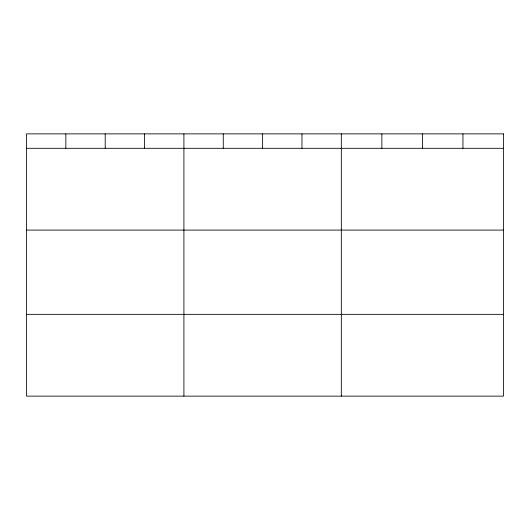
<?xml version="1.0" encoding="UTF-8"?>
<svg xmlns="http://www.w3.org/2000/svg" width="530" height="530" viewBox="0 0 530 530"><rect width="100%" height="100%" fill="white"/><g stroke="black" fill="none" stroke-linecap="round" stroke-linejoin="round"><path stroke-width="0.79" d="M26.5 148.301L503.5 148.301M26.5 230.086L503.5 230.086M26.5 314.343L503.5 314.343M462.955 133.871L462.955 148.301M422.41 133.871L422.41 148.301M381.865 133.871L381.865 148.301M341.32 133.871L341.32 396.129M301.967 133.871L301.967 148.301M262.615 133.871L262.615 148.301M223.262 133.871L223.262 148.301M183.91 133.871L183.91 396.129M144.557 133.871L144.557 148.301M105.205 133.871L105.205 148.301M65.853 133.871L65.853 148.301M503.5 133.871L26.5 133.871L26.5 396.129L503.5 396.129L503.5 133.871"/></g></svg>
